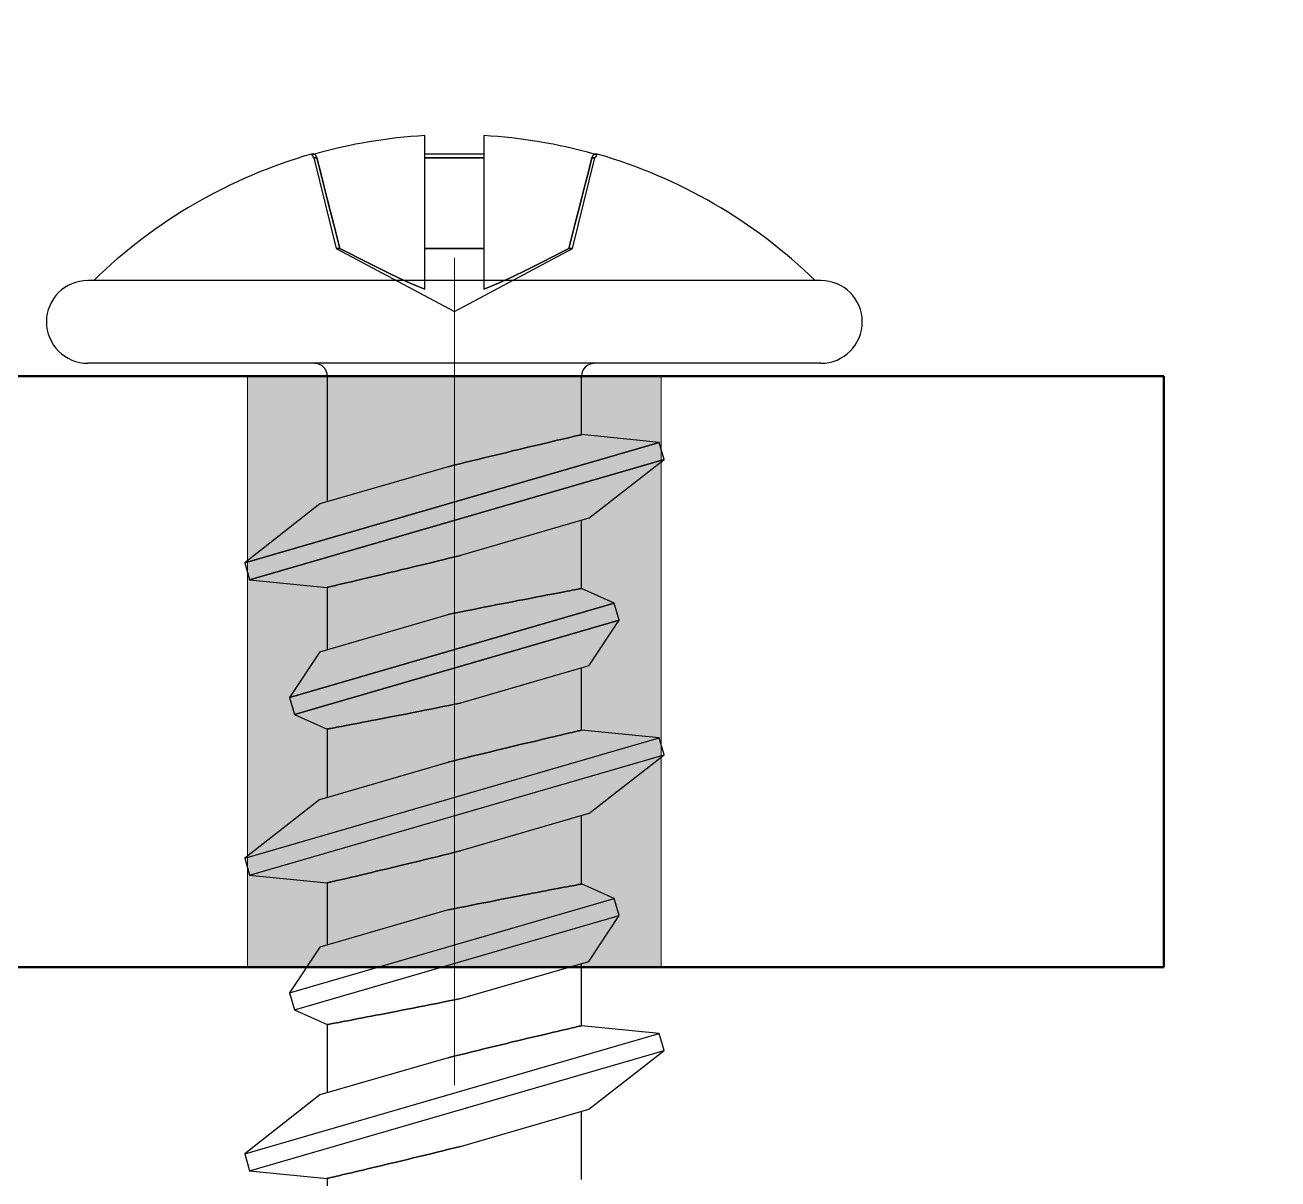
# Model space of a CAD drawing. Header units: millimetres. Extents: x -104 to 89, y -157 to 123.
# Drawn here: x 44.47 to 55.07, y 68.31 to 78.08 of the extents above; entities that cross this region are included whole.
import ezdxf

# ---------------------------------------------------------------- set-up
doc = ezdxf.new("R2010")
doc.units = ezdxf.units.MM
doc.header["$MEASUREMENT"] = 0
doc.linetypes.add('ACAD_ISO02W100', pattern=[15, 12, -3])
for name, color, linetype, lineweight, true_color in [('Board', 18, 'Continuous', 50, 0x000000), ('Board ... BD Dimensions', 18, 'Continuous', 13, 0x000000), ('bore', 18, 'Continuous', 13, 0x000000), ('Box Hatch', 9, 'Continuous', 25, 0xc0c0c0), ('Construction', 18, 'ACAD_ISO02W100', 13, 0x000000), ('Frame', 18, 'Continuous', 50, 0x000000)]:
    doc.layers.add(name, color=color, linetype=linetype, lineweight=lineweight, true_color=true_color)
doc.layers.add('MAIN-1', color=7, linetype='Continuous', true_color=0xffffff)
doc.layers.add('MAIN-2', color=7, linetype='Continuous', true_color=0xffffff)

msp = doc.modelspace()

# ---------------------------------------------------------------- hatches: boundary and pattern name
at = {"layer": 'Box Hatch'}
msp.add_hatch(color=256, dxfattribs=at).paths.add_polyline_path([(46.35, 70.107), (49.85, 70.107), (49.85, 73.107), (49.85, 75.107), (46.35, 75.107)], flags=0)

# ---------------------------------------------------------------- linework, layer by layer
at = {"layer": 'Board'}
for p, q in [((46.35, 75.107), (30.85, 75.107)), ((54.1, 75.107), (49.85, 75.107)), ((54.1, 70.107), (54.1, 75.107)), ((46.35, 70.107), (30.85, 70.107)), ((49.85, 70.107), (54.1, 70.107))]:
    msp.add_line(p, q, dxfattribs=at)
at = {"layer": 'Board ... BD Dimensions'}
msp.add_circle((41.765, 68.876), 22.88, dxfattribs=at)
at = {"layer": 'bore'}
for p, q in [((46.35, 70.107), (46.35, 75.107)), ((49.85, 70.107), (49.85, 75.107))]:
    msp.add_line(p, q, dxfattribs=at)
at = {"layer": 'Construction'}
msp.add_line((48.1, 69.107), (48.1, 76.107), dxfattribs=at)
at = {"layer": 'Frame'}
for p, q in [((46.35, 75.107), (49.85, 75.107)), ((46.35, 70.107), (49.85, 70.107))]:
    msp.add_line(p, q, dxfattribs=at)
at = {"layer": 'MAIN-1'}
for p, q in [((47.85, 76.985), (47.85, 77.141)), ((48.35, 77.141), (48.35, 76.985)), ((46.918, 76.985), (46.892, 76.985)), ((48.1, 76.985), (47.85, 76.985)), ((48.35, 76.985), (48.1, 76.985)), ((49.308, 76.985), (49.282, 76.985)), ((48.1, 75.915), (45, 75.915)), ((51.2, 75.915), (48.1, 75.915)), ((48.1, 75.215), (45, 75.215)), ((51.2, 75.215), (48.1, 75.215)), ((47.025, 75.107), (47.025, 74.043)), ((48.1, 75.107), (47.025, 75.107)), ((49.175, 75.107), (48.1, 75.107)), ((49.175, 74.611), (49.175, 75.107)), ((49.097, 74.592), (49.115, 74.597)), ((49.115, 74.597), (49.131, 74.6)), ((49.131, 74.6), (49.144, 74.604)), ((49.144, 74.604), (49.155, 74.606)), ((49.155, 74.606), (49.164, 74.608)), ((49.164, 74.608), (49.17, 74.61)), ((49.17, 74.61), (49.174, 74.61)), ((49.174, 74.61), (49.175, 74.611)), ((49.832, 74.546), (49.175, 74.611)), ((49.832, 74.546), (46.327, 73.528)), ((48.635, 74.483), (48.679, 74.494)), ((48.679, 74.494), (48.721, 74.504)), ((48.721, 74.504), (48.761, 74.513)), ((48.761, 74.513), (48.799, 74.522)), ((48.799, 74.522), (48.836, 74.531)), ((48.836, 74.531), (48.872, 74.54)), ((48.872, 74.54), (48.906, 74.548)), ((48.906, 74.548), (48.939, 74.556)), ((48.939, 74.556), (48.97, 74.563)), ((48.97, 74.563), (49, 74.57)), ((49, 74.57), (49.027, 74.576)), ((49.027, 74.576), (49.053, 74.582)), ((49.053, 74.582), (49.076, 74.588)), ((49.076, 74.588), (49.097, 74.592)), ((49.873, 74.402), (49.832, 74.546)), ((49.873, 74.402), (46.368, 73.384)), ((48.197, 74.377), (48.247, 74.39)), ((48.247, 74.39), (48.298, 74.402)), ((48.298, 74.402), (48.348, 74.414)), ((48.348, 74.414), (48.398, 74.426)), ((48.398, 74.426), (48.448, 74.438)), ((48.448, 74.438), (48.496, 74.45)), ((48.496, 74.45), (48.544, 74.461)), ((48.544, 74.461), (48.59, 74.473)), ((48.59, 74.473), (48.635, 74.483)), ((49.237, 73.905), (49.873, 74.402)), ((48.047, 74.34), (46.963, 74.025)), ((48.047, 74.34), (48.096, 74.352)), ((48.096, 74.352), (48.146, 74.365)), ((48.146, 74.365), (48.197, 74.377)), ((46.963, 74.025), (46.327, 73.528)), ((49.237, 73.905), (48.153, 73.59)), ((49.175, 73.31), (49.175, 73.887)), ((47.953, 73.54), (47.902, 73.528)), ((48.003, 73.553), (47.953, 73.54)), ((48.054, 73.565), (48.003, 73.553)), ((48.104, 73.578), (48.054, 73.565)), ((48.153, 73.59), (48.104, 73.578)), ((46.327, 73.528), (46.368, 73.384)), ((47.521, 73.436), (47.479, 73.426)), ((47.565, 73.447), (47.521, 73.436)), ((47.61, 73.457), (47.565, 73.447)), ((47.656, 73.469), (47.61, 73.457)), ((47.704, 73.48), (47.656, 73.469)), ((47.752, 73.492), (47.704, 73.48)), ((47.802, 73.504), (47.752, 73.492)), ((47.852, 73.516), (47.802, 73.504)), ((47.902, 73.528), (47.852, 73.516)), ((46.368, 73.384), (47.025, 73.319)), ((47.045, 73.324), (47.036, 73.322)), ((47.056, 73.326), (47.045, 73.324)), ((47.069, 73.33), (47.056, 73.326)), ((47.085, 73.333), (47.069, 73.33)), ((47.103, 73.338), (47.085, 73.333)), ((47.124, 73.342), (47.103, 73.338)), ((47.147, 73.348), (47.124, 73.342)), ((47.173, 73.354), (47.147, 73.348)), ((47.2, 73.36), (47.173, 73.354)), ((47.23, 73.367), (47.2, 73.36)), ((47.261, 73.374), (47.23, 73.367)), ((47.294, 73.382), (47.261, 73.374)), ((47.328, 73.39), (47.294, 73.382)), ((47.364, 73.399), (47.328, 73.39)), ((47.401, 73.408), (47.364, 73.399)), ((47.439, 73.417), (47.401, 73.408)), ((47.479, 73.426), (47.439, 73.417)), ((47.026, 73.32), (47.025, 73.319)), ((47.025, 73.319), (47.025, 72.793)), ((47.03, 73.32), (47.026, 73.32)), ((47.036, 73.322), (47.03, 73.32)), ((48.68, 73.215), (48.723, 73.223)), ((48.723, 73.223), (48.763, 73.231)), ((48.763, 73.231), (48.801, 73.238)), ((48.801, 73.238), (48.838, 73.245)), ((48.838, 73.245), (48.873, 73.252)), ((48.873, 73.252), (48.908, 73.259)), ((48.908, 73.259), (48.94, 73.265)), ((48.94, 73.265), (48.972, 73.271)), ((48.972, 73.271), (49.001, 73.277)), ((49.001, 73.277), (49.028, 73.282)), ((49.028, 73.282), (49.054, 73.287)), ((49.054, 73.287), (49.077, 73.291)), ((49.077, 73.291), (49.097, 73.295)), ((49.097, 73.295), (49.115, 73.298)), ((49.115, 73.298), (49.131, 73.301)), ((49.131, 73.301), (49.145, 73.304)), ((49.145, 73.304), (49.156, 73.306)), ((49.156, 73.306), (49.164, 73.308)), ((49.164, 73.308), (49.17, 73.309)), ((49.17, 73.309), (49.174, 73.309)), ((49.174, 73.309), (49.175, 73.31)), ((49.452, 73.186), (49.175, 73.31)), ((49.452, 73.186), (46.706, 72.388)), ((48.147, 73.11), (48.197, 73.12)), ((48.197, 73.12), (48.248, 73.13)), ((48.248, 73.13), (48.299, 73.141)), ((48.299, 73.141), (48.35, 73.151)), ((48.35, 73.151), (48.4, 73.16)), ((48.4, 73.16), (48.449, 73.17)), ((48.449, 73.17), (48.498, 73.18)), ((48.498, 73.18), (48.545, 73.189)), ((48.545, 73.189), (48.592, 73.198)), ((48.592, 73.198), (48.637, 73.207)), ((48.637, 73.207), (48.68, 73.215)), ((49.494, 73.042), (49.452, 73.186)), ((49.494, 73.042), (46.748, 72.244)), ((46.963, 72.775), (48.047, 73.09)), ((48.047, 73.09), (48.096, 73.1)), ((48.096, 73.1), (48.147, 73.11)), ((49.237, 72.655), (49.494, 73.042)), ((46.963, 72.775), (46.706, 72.388)), ((49.237, 72.655), (48.153, 72.34)), ((49.175, 72.111), (49.175, 72.637)), ((46.706, 72.388), (46.748, 72.244)), ((47.8, 72.27), (47.751, 72.26)), ((47.85, 72.279), (47.8, 72.27)), ((47.901, 72.289), (47.85, 72.279)), ((47.952, 72.3), (47.901, 72.289)), ((48.003, 72.31), (47.952, 72.3)), ((48.053, 72.32), (48.003, 72.31)), ((48.104, 72.33), (48.053, 72.32)), ((48.153, 72.34), (48.104, 72.33)), ((46.748, 72.244), (47.025, 72.12)), ((47.228, 72.159), (47.199, 72.153)), ((47.26, 72.165), (47.228, 72.159)), ((47.292, 72.171), (47.26, 72.165)), ((47.327, 72.178), (47.292, 72.171)), ((47.362, 72.185), (47.327, 72.178)), ((47.399, 72.192), (47.362, 72.185)), ((47.437, 72.199), (47.399, 72.192)), ((47.477, 72.207), (47.437, 72.199)), ((47.52, 72.215), (47.477, 72.207)), ((47.563, 72.223), (47.52, 72.215)), ((47.608, 72.232), (47.563, 72.223)), ((47.655, 72.241), (47.608, 72.232)), ((47.702, 72.25), (47.655, 72.241)), ((47.751, 72.26), (47.702, 72.25)), ((47.026, 72.121), (47.025, 72.12)), ((47.025, 72.12), (47.025, 71.543)), ((47.03, 72.121), (47.026, 72.121)), ((47.036, 72.122), (47.03, 72.121)), ((47.044, 72.124), (47.036, 72.122)), ((47.055, 72.126), (47.044, 72.124)), ((47.069, 72.129), (47.055, 72.126)), ((47.085, 72.132), (47.069, 72.129)), ((47.103, 72.135), (47.085, 72.132)), ((47.123, 72.139), (47.103, 72.135)), ((47.146, 72.143), (47.123, 72.139)), ((47.172, 72.148), (47.146, 72.143)), ((47.199, 72.153), (47.172, 72.148)), ((48.906, 72.048), (48.939, 72.056)), ((48.939, 72.056), (48.97, 72.063)), ((48.97, 72.063), (49, 72.07)), ((49, 72.07), (49.027, 72.076)), ((49.027, 72.076), (49.053, 72.082)), ((49.053, 72.082), (49.076, 72.088)), ((49.076, 72.088), (49.097, 72.092)), ((49.097, 72.092), (49.115, 72.097)), ((49.115, 72.097), (49.131, 72.1)), ((49.131, 72.1), (49.144, 72.104)), ((49.144, 72.104), (49.155, 72.106)), ((49.155, 72.106), (49.164, 72.108)), ((49.164, 72.108), (49.17, 72.11)), ((49.17, 72.11), (49.174, 72.11)), ((49.174, 72.11), (49.175, 72.111)), ((49.832, 72.046), (49.175, 72.111)), ((46.327, 71.028), (49.832, 72.046)), ((48.448, 71.938), (48.496, 71.95)), ((48.496, 71.95), (48.544, 71.961)), ((48.544, 71.961), (48.59, 71.973)), ((48.59, 71.973), (48.635, 71.983)), ((48.635, 71.983), (48.679, 71.994)), ((48.679, 71.994), (48.721, 72.004)), ((48.721, 72.004), (48.761, 72.013)), ((48.761, 72.013), (48.799, 72.022)), ((48.799, 72.022), (48.836, 72.031)), ((48.836, 72.031), (48.872, 72.04)), ((48.872, 72.04), (48.906, 72.048)), ((49.873, 71.902), (49.832, 72.046)), ((46.368, 70.884), (49.873, 71.902)), ((48.047, 71.84), (48.096, 71.852)), ((48.096, 71.852), (48.146, 71.865)), ((48.146, 71.865), (48.197, 71.877)), ((48.197, 71.877), (48.247, 71.89)), ((48.247, 71.89), (48.298, 71.902)), ((48.298, 71.902), (48.348, 71.914)), ((48.348, 71.914), (48.398, 71.926)), ((48.398, 71.926), (48.448, 71.938)), ((49.237, 71.405), (49.873, 71.902)), ((46.963, 71.525), (48.047, 71.84)), ((46.963, 71.525), (46.327, 71.028)), ((49.237, 71.405), (48.153, 71.09)), ((49.175, 70.81), (49.175, 71.387)), ((46.327, 71.028), (46.368, 70.884)), ((47.802, 71.004), (47.752, 70.992)), ((47.852, 71.016), (47.802, 71.004)), ((47.902, 71.028), (47.852, 71.016)), ((47.953, 71.04), (47.902, 71.028)), ((48.003, 71.053), (47.953, 71.04)), ((48.054, 71.065), (48.003, 71.053)), ((48.104, 71.078), (48.054, 71.065)), ((48.153, 71.09), (48.104, 71.078)), ((47.328, 70.89), (47.294, 70.882)), ((47.364, 70.899), (47.328, 70.89)), ((47.401, 70.908), (47.364, 70.899)), ((47.439, 70.917), (47.401, 70.908)), ((47.479, 70.926), (47.439, 70.917)), ((47.521, 70.936), (47.479, 70.926)), ((47.565, 70.947), (47.521, 70.936)), ((47.61, 70.957), (47.565, 70.947)), ((47.656, 70.969), (47.61, 70.957)), ((47.704, 70.98), (47.656, 70.969)), ((47.752, 70.992), (47.704, 70.98)), ((46.368, 70.884), (47.025, 70.819)), ((47.026, 70.82), (47.025, 70.819)), ((47.025, 70.819), (47.025, 70.293)), ((47.03, 70.82), (47.026, 70.82)), ((47.036, 70.822), (47.03, 70.82)), ((47.045, 70.824), (47.036, 70.822)), ((47.056, 70.826), (47.045, 70.824)), ((47.069, 70.83), (47.056, 70.826)), ((47.085, 70.833), (47.069, 70.83)), ((47.103, 70.838), (47.085, 70.833)), ((47.124, 70.842), (47.103, 70.838)), ((47.147, 70.848), (47.124, 70.842)), ((47.173, 70.854), (47.147, 70.848)), ((47.2, 70.86), (47.173, 70.854)), ((47.23, 70.867), (47.2, 70.86)), ((47.261, 70.874), (47.23, 70.867)), ((47.294, 70.882), (47.261, 70.874)), ((49.001, 70.777), (49.028, 70.782)), ((49.028, 70.782), (49.054, 70.787)), ((49.054, 70.787), (49.077, 70.791)), ((49.077, 70.791), (49.097, 70.795)), ((49.097, 70.795), (49.115, 70.798)), ((49.115, 70.798), (49.131, 70.801)), ((49.131, 70.801), (49.145, 70.804)), ((49.145, 70.804), (49.156, 70.806)), ((49.156, 70.806), (49.164, 70.808)), ((49.164, 70.808), (49.17, 70.809)), ((49.17, 70.809), (49.174, 70.809)), ((49.174, 70.809), (49.175, 70.81)), ((49.452, 70.686), (49.175, 70.81)), ((46.706, 69.888), (49.452, 70.686)), ((48.449, 70.67), (48.498, 70.68)), ((48.498, 70.68), (48.545, 70.689)), ((48.545, 70.689), (48.592, 70.698)), ((48.592, 70.698), (48.637, 70.707)), ((48.637, 70.707), (48.68, 70.715)), ((48.68, 70.715), (48.723, 70.723)), ((48.723, 70.723), (48.763, 70.731)), ((48.763, 70.731), (48.801, 70.738)), ((48.801, 70.738), (48.838, 70.745)), ((48.838, 70.745), (48.873, 70.752)), ((48.873, 70.752), (48.908, 70.759)), ((48.908, 70.759), (48.94, 70.765)), ((48.94, 70.765), (48.972, 70.771)), ((48.972, 70.771), (49.001, 70.777)), ((49.494, 70.542), (49.452, 70.686)), ((48.047, 70.59), (46.963, 70.275)), ((48.047, 70.59), (48.096, 70.6)), ((48.096, 70.6), (48.147, 70.61)), ((48.147, 70.61), (48.197, 70.62)), ((48.197, 70.62), (48.248, 70.63)), ((48.248, 70.63), (48.299, 70.641)), ((48.299, 70.641), (48.35, 70.651)), ((48.35, 70.651), (48.4, 70.66)), ((48.4, 70.66), (48.449, 70.67)), ((46.748, 69.744), (49.494, 70.542)), ((49.237, 70.155), (49.494, 70.542)), ((46.963, 70.275), (46.706, 69.888)), ((48.153, 69.84), (49.237, 70.155)), ((49.175, 69.611), (49.175, 70.137)), ((46.706, 69.888), (46.748, 69.744)), ((48.104, 69.83), (48.053, 69.82)), ((48.153, 69.84), (48.104, 69.83)), ((46.748, 69.744), (47.025, 69.62)), ((47.563, 69.723), (47.52, 69.715)), ((47.608, 69.732), (47.563, 69.723)), ((47.655, 69.741), (47.608, 69.732)), ((47.702, 69.75), (47.655, 69.741)), ((47.751, 69.76), (47.702, 69.75)), ((47.8, 69.77), (47.751, 69.76)), ((47.85, 69.779), (47.8, 69.77)), ((47.901, 69.789), (47.85, 69.779)), ((47.952, 69.8), (47.901, 69.789)), ((48.003, 69.81), (47.952, 69.8)), ((48.053, 69.82), (48.003, 69.81)), ((47.026, 69.621), (47.025, 69.62)), ((47.025, 69.62), (47.025, 69.043)), ((47.03, 69.621), (47.026, 69.621)), ((47.036, 69.622), (47.03, 69.621)), ((47.044, 69.624), (47.036, 69.622)), ((47.055, 69.626), (47.044, 69.624)), ((47.069, 69.629), (47.055, 69.626)), ((47.085, 69.632), (47.069, 69.629)), ((47.103, 69.635), (47.085, 69.632)), ((47.123, 69.639), (47.103, 69.635)), ((47.146, 69.643), (47.123, 69.639)), ((47.172, 69.648), (47.146, 69.643)), ((47.199, 69.653), (47.172, 69.648)), ((47.228, 69.659), (47.199, 69.653)), ((47.26, 69.665), (47.228, 69.659)), ((47.292, 69.671), (47.26, 69.665)), ((47.327, 69.678), (47.292, 69.671)), ((47.362, 69.685), (47.327, 69.678)), ((47.399, 69.692), (47.362, 69.685)), ((47.437, 69.699), (47.399, 69.692)), ((47.477, 69.707), (47.437, 69.699)), ((47.52, 69.715), (47.477, 69.707)), ((46.327, 68.528), (49.832, 69.546)), ((48.721, 69.504), (48.761, 69.513)), ((48.761, 69.513), (48.799, 69.522)), ((48.799, 69.522), (48.836, 69.531)), ((48.836, 69.531), (48.872, 69.54)), ((48.872, 69.54), (48.906, 69.548)), ((48.906, 69.548), (48.939, 69.556)), ((48.939, 69.556), (48.97, 69.563)), ((48.97, 69.563), (49, 69.57)), ((49, 69.57), (49.027, 69.576)), ((49.027, 69.576), (49.053, 69.582)), ((49.053, 69.582), (49.076, 69.588)), ((49.076, 69.588), (49.097, 69.592)), ((49.097, 69.592), (49.115, 69.597)), ((49.115, 69.597), (49.131, 69.6)), ((49.131, 69.6), (49.144, 69.604)), ((49.144, 69.604), (49.155, 69.606)), ((49.155, 69.606), (49.164, 69.608)), ((49.164, 69.608), (49.17, 69.61)), ((49.17, 69.61), (49.174, 69.61)), ((49.174, 69.61), (49.175, 69.611)), ((49.832, 69.546), (49.175, 69.611)), ((49.873, 69.402), (49.832, 69.546)), ((48.298, 69.402), (48.348, 69.414)), ((48.348, 69.414), (48.398, 69.426)), ((48.398, 69.426), (48.448, 69.438)), ((48.448, 69.438), (48.496, 69.45)), ((48.496, 69.45), (48.544, 69.461)), ((48.544, 69.461), (48.59, 69.473)), ((48.59, 69.473), (48.635, 69.483)), ((48.635, 69.483), (48.679, 69.494)), ((48.679, 69.494), (48.721, 69.504)), ((46.368, 68.384), (49.873, 69.402)), ((48.047, 69.34), (46.963, 69.025)), ((48.047, 69.34), (48.096, 69.352)), ((48.096, 69.352), (48.146, 69.365)), ((48.146, 69.365), (48.197, 69.377)), ((48.197, 69.377), (48.247, 69.39)), ((48.247, 69.39), (48.298, 69.402)), ((49.237, 68.905), (49.873, 69.402)), ((46.963, 69.025), (46.327, 68.528)), ((48.153, 68.59), (49.237, 68.905)), ((49.175, 68.31), (49.175, 68.887)), ((48.054, 68.565), (48.003, 68.553)), ((48.104, 68.578), (48.054, 68.565)), ((48.153, 68.59), (48.104, 68.578)), ((46.327, 68.528), (46.368, 68.384)), ((47.61, 68.457), (47.565, 68.447)), ((47.656, 68.469), (47.61, 68.457)), ((47.704, 68.48), (47.656, 68.469)), ((47.752, 68.492), (47.704, 68.48)), ((47.802, 68.504), (47.752, 68.492)), ((47.852, 68.516), (47.802, 68.504)), ((47.902, 68.528), (47.852, 68.516)), ((47.953, 68.54), (47.902, 68.528)), ((48.003, 68.553), (47.953, 68.54)), ((46.368, 68.384), (47.025, 68.319)), ((47.147, 68.348), (47.124, 68.342)), ((47.173, 68.354), (47.147, 68.348)), ((47.2, 68.36), (47.173, 68.354)), ((47.23, 68.367), (47.2, 68.36)), ((47.261, 68.374), (47.23, 68.367)), ((47.294, 68.382), (47.261, 68.374)), ((47.328, 68.39), (47.294, 68.382)), ((47.364, 68.399), (47.328, 68.39)), ((47.401, 68.408), (47.364, 68.399)), ((47.439, 68.417), (47.401, 68.408)), ((47.479, 68.426), (47.439, 68.417)), ((47.521, 68.436), (47.479, 68.426)), ((47.565, 68.447), (47.521, 68.436)), ((47.026, 68.32), (47.025, 68.319)), ((47.025, 68.319), (47.025, 67.793)), ((47.03, 68.32), (47.026, 68.32)), ((47.036, 68.322), (47.03, 68.32)), ((47.045, 68.324), (47.036, 68.322)), ((47.056, 68.326), (47.045, 68.324)), ((47.069, 68.33), (47.056, 68.326)), ((47.085, 68.333), (47.069, 68.33)), ((47.103, 68.338), (47.085, 68.333)), ((47.124, 68.342), (47.103, 68.338))]:
    msp.add_line(p, q, dxfattribs=at)
for centre, radius, start, end in [((48.1, 72.784), 4.364, 93.2842, 105.7151), ((48.1, 72.784), 4.364, 74.2849, 86.7158), ((48.1, 72.784), 4.371, 106.045, 134.2491), ((48.1, 72.784), 4.371, 45.7509, 73.955), ((45, 75.565), 0.35, 90, 270), ((51.2, 75.565), 0.35, 270, 90), ((46.918, 75.107), 0.107, 360, 90), ((49.283, 75.107), 0.107, 90, 180)]:
    msp.add_arc(centre, radius, start, end, dxfattribs=at)
at = {"layer": 'MAIN-2'}
for p, q in [((46.892, 76.985), (46.918, 76.985)), ((46.911, 76.953), (47.1, 76.185)), ((46.911, 76.953), (46.937, 76.953)), ((46.937, 76.953), (46.911, 76.953)), ((46.918, 76.985), (46.921, 76.98)), ((46.921, 76.98), (46.918, 76.985)), ((46.921, 76.98), (46.925, 76.974)), ((46.925, 76.974), (46.921, 76.98)), ((46.925, 76.974), (46.928, 76.969)), ((46.928, 76.969), (46.925, 76.974)), ((46.928, 76.969), (46.931, 76.964)), ((46.931, 76.964), (46.928, 76.969)), ((46.931, 76.964), (46.934, 76.959)), ((46.934, 76.959), (46.931, 76.964)), ((46.934, 76.959), (46.937, 76.953)), ((46.937, 76.953), (46.934, 76.959)), ((46.937, 76.953), (46.967, 76.835)), ((46.967, 76.835), (46.937, 76.953)), ((47.85, 76.98), (47.85, 76.985)), ((47.85, 76.974), (47.85, 76.98)), ((47.85, 76.969), (47.85, 76.974)), ((47.85, 76.964), (47.85, 76.969)), ((47.85, 76.959), (47.85, 76.964)), ((47.85, 76.953), (47.85, 76.959)), ((48.1, 76.953), (47.85, 76.953)), ((47.85, 76.835), (47.85, 76.953)), ((47.85, 76.953), (48.1, 76.953)), ((48.1, 76.953), (48.35, 76.953)), ((48.35, 76.953), (48.1, 76.953)), ((48.35, 76.985), (48.35, 76.98)), ((48.35, 76.98), (48.35, 76.974)), ((48.35, 76.974), (48.35, 76.969)), ((48.35, 76.969), (48.35, 76.964)), ((48.35, 76.964), (48.35, 76.959)), ((48.35, 76.959), (48.35, 76.953)), ((48.35, 76.953), (48.35, 76.835)), ((49.1, 76.185), (49.289, 76.953)), ((49.233, 76.835), (49.263, 76.953)), ((49.263, 76.953), (49.233, 76.835)), ((49.263, 76.953), (49.266, 76.959)), ((49.266, 76.959), (49.263, 76.953)), ((49.263, 76.953), (49.289, 76.953)), ((49.289, 76.953), (49.263, 76.953)), ((49.266, 76.959), (49.269, 76.964)), ((49.269, 76.964), (49.266, 76.959)), ((49.269, 76.964), (49.272, 76.969)), ((49.272, 76.969), (49.269, 76.964)), ((49.272, 76.969), (49.275, 76.974)), ((49.275, 76.974), (49.272, 76.969)), ((49.275, 76.974), (49.279, 76.98)), ((49.279, 76.98), (49.275, 76.974)), ((49.279, 76.98), (49.282, 76.985)), ((49.282, 76.985), (49.279, 76.98)), ((49.282, 76.985), (49.308, 76.985)), ((46.967, 76.835), (46.996, 76.719)), ((46.996, 76.719), (46.967, 76.835)), ((47.85, 76.719), (47.85, 76.835)), ((48.35, 76.835), (48.35, 76.719)), ((49.204, 76.719), (49.233, 76.835)), ((49.233, 76.835), (49.204, 76.719)), ((46.996, 76.719), (47.025, 76.607)), ((47.025, 76.607), (46.996, 76.719)), ((47.85, 76.607), (47.85, 76.719)), ((48.35, 76.719), (48.35, 76.607)), ((49.175, 76.607), (49.204, 76.719)), ((49.204, 76.719), (49.175, 76.607)), ((47.025, 76.607), (47.052, 76.497)), ((47.052, 76.497), (47.025, 76.607)), ((47.85, 76.497), (47.85, 76.607)), ((48.35, 76.607), (48.35, 76.497)), ((49.148, 76.497), (49.175, 76.607)), ((49.175, 76.607), (49.148, 76.497)), ((47.052, 76.497), (47.08, 76.39)), ((47.08, 76.39), (47.052, 76.497)), ((47.85, 76.39), (47.85, 76.497)), ((48.35, 76.497), (48.35, 76.39)), ((49.12, 76.39), (49.148, 76.497)), ((49.148, 76.497), (49.12, 76.39)), ((47.08, 76.39), (47.106, 76.286)), ((47.106, 76.286), (47.08, 76.39)), ((47.85, 76.286), (47.85, 76.39)), ((48.35, 76.39), (48.35, 76.286)), ((49.094, 76.286), (49.12, 76.39)), ((49.12, 76.39), (49.094, 76.286)), ((47.132, 76.185), (47.1, 76.185)), ((47.1, 76.185), (48.1, 75.653)), ((47.1, 76.185), (47.132, 76.185)), ((47.106, 76.286), (47.132, 76.185)), ((47.132, 76.185), (47.106, 76.286)), ((47.37, 76.064), (47.132, 76.185)), ((47.132, 76.185), (47.37, 76.064)), ((47.85, 76.185), (47.85, 76.286)), ((48.35, 76.185), (47.85, 76.185)), ((47.85, 76.064), (47.85, 76.185)), ((47.85, 76.185), (48.35, 76.185)), ((48.1, 75.653), (49.1, 76.185)), ((48.35, 76.286), (48.35, 76.185)), ((48.35, 76.185), (48.35, 76.064)), ((49.068, 76.185), (48.83, 76.064)), ((48.83, 76.064), (49.068, 76.185)), ((49.068, 76.185), (49.094, 76.286)), ((49.094, 76.286), (49.068, 76.185)), ((49.1, 76.185), (49.068, 76.185)), ((49.068, 76.185), (49.1, 76.185)), ((47.528, 75.985), (47.37, 76.064)), ((47.37, 76.064), (47.528, 75.985)), ((47.64, 75.931), (47.528, 75.985)), ((47.528, 75.985), (47.64, 75.931)), ((47.85, 75.985), (47.85, 76.064)), ((47.85, 75.931), (47.85, 75.985)), ((48.35, 76.064), (48.35, 75.985)), ((48.35, 75.985), (48.35, 75.931)), ((48.672, 75.985), (48.56, 75.931)), ((48.56, 75.931), (48.672, 75.985)), ((48.83, 76.064), (48.672, 75.985)), ((48.672, 75.985), (48.83, 76.064)), ((47.726, 75.892), (47.64, 75.931)), ((47.64, 75.931), (47.726, 75.892)), ((47.794, 75.863), (47.726, 75.892)), ((47.726, 75.892), (47.794, 75.863)), ((47.85, 75.892), (47.85, 75.931)), ((47.85, 75.863), (47.85, 75.892)), ((48.35, 75.931), (48.35, 75.892)), ((48.35, 75.892), (48.35, 75.863)), ((48.474, 75.892), (48.406, 75.863)), ((48.406, 75.863), (48.474, 75.892)), ((48.56, 75.931), (48.474, 75.892)), ((48.474, 75.892), (48.56, 75.931)), ((47.85, 75.841), (47.794, 75.863)), ((47.794, 75.863), (47.85, 75.841)), ((47.85, 75.841), (47.85, 75.863)), ((48.406, 75.863), (48.35, 75.841)), ((48.35, 75.841), (48.406, 75.863)), ((48.35, 75.863), (48.35, 75.841)), ((47.025, 75.107), (48.1, 75.107)), ((48.1, 75.107), (49.175, 75.107)), ((49.115, 74.597), (49.097, 74.592)), ((49.131, 74.6), (49.115, 74.597)), ((49.144, 74.604), (49.131, 74.6)), ((49.155, 74.606), (49.144, 74.604)), ((49.164, 74.608), (49.155, 74.606)), ((49.17, 74.61), (49.164, 74.608)), ((49.174, 74.61), (49.17, 74.61)), ((49.175, 74.611), (49.174, 74.61)), ((46.327, 73.528), (49.832, 74.546)), ((48.679, 74.494), (48.635, 74.483)), ((48.721, 74.504), (48.679, 74.494)), ((48.761, 74.513), (48.721, 74.504)), ((48.799, 74.522), (48.761, 74.513)), ((48.836, 74.531), (48.799, 74.522)), ((48.872, 74.54), (48.836, 74.531)), ((48.906, 74.548), (48.872, 74.54)), ((48.939, 74.556), (48.906, 74.548)), ((48.97, 74.563), (48.939, 74.556)), ((49, 74.57), (48.97, 74.563)), ((49.027, 74.576), (49, 74.57)), ((49.053, 74.582), (49.027, 74.576)), ((49.076, 74.588), (49.053, 74.582)), ((49.097, 74.592), (49.076, 74.588)), ((46.368, 73.384), (49.873, 74.402)), ((48.247, 74.39), (48.197, 74.377)), ((48.298, 74.402), (48.247, 74.39)), ((48.348, 74.414), (48.298, 74.402)), ((48.398, 74.426), (48.348, 74.414)), ((48.448, 74.438), (48.398, 74.426)), ((48.496, 74.45), (48.448, 74.438)), ((48.544, 74.461), (48.496, 74.45)), ((48.59, 74.473), (48.544, 74.461)), ((48.635, 74.483), (48.59, 74.473)), ((48.096, 74.352), (48.047, 74.34)), ((48.146, 74.365), (48.096, 74.352)), ((48.197, 74.377), (48.146, 74.365)), ((47.902, 73.528), (47.953, 73.54)), ((47.953, 73.54), (48.003, 73.553)), ((48.003, 73.553), (48.054, 73.565)), ((48.054, 73.565), (48.104, 73.578)), ((48.104, 73.578), (48.153, 73.59)), ((47.479, 73.426), (47.521, 73.436)), ((47.521, 73.436), (47.565, 73.447)), ((47.565, 73.447), (47.61, 73.457)), ((47.61, 73.457), (47.656, 73.469)), ((47.656, 73.469), (47.704, 73.48)), ((47.704, 73.48), (47.752, 73.492)), ((47.752, 73.492), (47.802, 73.504)), ((47.802, 73.504), (47.852, 73.516)), ((47.852, 73.516), (47.902, 73.528)), ((47.036, 73.322), (47.045, 73.324)), ((47.045, 73.324), (47.056, 73.326)), ((47.056, 73.326), (47.069, 73.33)), ((47.069, 73.33), (47.085, 73.333)), ((47.085, 73.333), (47.103, 73.338)), ((47.103, 73.338), (47.124, 73.342)), ((47.124, 73.342), (47.147, 73.348)), ((47.147, 73.348), (47.173, 73.354)), ((47.173, 73.354), (47.2, 73.36)), ((47.2, 73.36), (47.23, 73.367)), ((47.23, 73.367), (47.261, 73.374)), ((47.261, 73.374), (47.294, 73.382)), ((47.294, 73.382), (47.328, 73.39)), ((47.328, 73.39), (47.364, 73.399)), ((47.364, 73.399), (47.401, 73.408)), ((47.401, 73.408), (47.439, 73.417)), ((47.439, 73.417), (47.479, 73.426)), ((47.025, 73.319), (47.026, 73.32)), ((47.026, 73.32), (47.03, 73.32)), ((47.03, 73.32), (47.036, 73.322)), ((48.723, 73.223), (48.68, 73.215)), ((48.763, 73.231), (48.723, 73.223)), ((48.801, 73.238), (48.763, 73.231)), ((48.838, 73.245), (48.801, 73.238)), ((48.873, 73.252), (48.838, 73.245)), ((48.908, 73.259), (48.873, 73.252)), ((48.94, 73.265), (48.908, 73.259)), ((48.972, 73.271), (48.94, 73.265)), ((49.001, 73.277), (48.972, 73.271)), ((49.028, 73.282), (49.001, 73.277)), ((49.054, 73.287), (49.028, 73.282)), ((49.077, 73.291), (49.054, 73.287)), ((49.097, 73.295), (49.077, 73.291)), ((49.115, 73.298), (49.097, 73.295)), ((49.131, 73.301), (49.115, 73.298)), ((49.145, 73.304), (49.131, 73.301)), ((49.156, 73.306), (49.145, 73.304)), ((49.164, 73.308), (49.156, 73.306)), ((49.17, 73.309), (49.164, 73.308)), ((49.174, 73.309), (49.17, 73.309)), ((49.175, 73.31), (49.174, 73.309)), ((46.706, 72.388), (49.452, 73.186)), ((48.197, 73.12), (48.147, 73.11)), ((48.248, 73.13), (48.197, 73.12)), ((48.299, 73.141), (48.248, 73.13)), ((48.35, 73.151), (48.299, 73.141)), ((48.4, 73.16), (48.35, 73.151)), ((48.449, 73.17), (48.4, 73.16)), ((48.498, 73.18), (48.449, 73.17)), ((48.545, 73.189), (48.498, 73.18)), ((48.592, 73.198), (48.545, 73.189)), ((48.637, 73.207), (48.592, 73.198)), ((48.68, 73.215), (48.637, 73.207)), ((46.748, 72.244), (49.494, 73.042)), ((48.096, 73.1), (48.047, 73.09)), ((48.147, 73.11), (48.096, 73.1)), ((47.751, 72.26), (47.8, 72.27)), ((47.8, 72.27), (47.85, 72.279)), ((47.85, 72.279), (47.901, 72.289)), ((47.901, 72.289), (47.952, 72.3)), ((47.952, 72.3), (48.003, 72.31)), ((48.003, 72.31), (48.053, 72.32)), ((48.053, 72.32), (48.104, 72.33)), ((48.104, 72.33), (48.153, 72.34)), ((47.199, 72.153), (47.228, 72.159)), ((47.228, 72.159), (47.26, 72.165)), ((47.26, 72.165), (47.292, 72.171)), ((47.292, 72.171), (47.327, 72.178)), ((47.327, 72.178), (47.362, 72.185)), ((47.362, 72.185), (47.399, 72.192)), ((47.399, 72.192), (47.437, 72.199)), ((47.437, 72.199), (47.477, 72.207)), ((47.477, 72.207), (47.52, 72.215)), ((47.52, 72.215), (47.563, 72.223)), ((47.563, 72.223), (47.608, 72.232)), ((47.608, 72.232), (47.655, 72.241)), ((47.655, 72.241), (47.702, 72.25)), ((47.702, 72.25), (47.751, 72.26)), ((47.025, 72.12), (47.026, 72.121)), ((47.026, 72.121), (47.03, 72.121)), ((47.03, 72.121), (47.036, 72.122)), ((47.036, 72.122), (47.044, 72.124)), ((47.044, 72.124), (47.055, 72.126)), ((47.055, 72.126), (47.069, 72.129)), ((47.069, 72.129), (47.085, 72.132)), ((47.085, 72.132), (47.103, 72.135)), ((47.103, 72.135), (47.123, 72.139)), ((47.123, 72.139), (47.146, 72.143)), ((47.146, 72.143), (47.172, 72.148)), ((47.172, 72.148), (47.199, 72.153)), ((48.939, 72.056), (48.906, 72.048)), ((48.97, 72.063), (48.939, 72.056)), ((49, 72.07), (48.97, 72.063)), ((49.027, 72.076), (49, 72.07)), ((49.053, 72.082), (49.027, 72.076)), ((49.076, 72.088), (49.053, 72.082)), ((49.097, 72.092), (49.076, 72.088)), ((49.115, 72.097), (49.097, 72.092)), ((49.131, 72.1), (49.115, 72.097)), ((49.144, 72.104), (49.131, 72.1)), ((49.155, 72.106), (49.144, 72.104)), ((49.164, 72.108), (49.155, 72.106)), ((49.17, 72.11), (49.164, 72.108)), ((49.174, 72.11), (49.17, 72.11)), ((49.175, 72.111), (49.174, 72.11)), ((46.327, 71.028), (49.832, 72.046)), ((48.496, 71.95), (48.448, 71.938)), ((48.544, 71.961), (48.496, 71.95)), ((48.59, 71.973), (48.544, 71.961)), ((48.635, 71.983), (48.59, 71.973)), ((48.679, 71.994), (48.635, 71.983)), ((48.721, 72.004), (48.679, 71.994)), ((48.761, 72.013), (48.721, 72.004)), ((48.799, 72.022), (48.761, 72.013)), ((48.836, 72.031), (48.799, 72.022)), ((48.872, 72.04), (48.836, 72.031)), ((48.906, 72.048), (48.872, 72.04)), ((46.368, 70.884), (49.873, 71.902)), ((48.096, 71.852), (48.047, 71.84)), ((48.146, 71.865), (48.096, 71.852)), ((48.197, 71.877), (48.146, 71.865)), ((48.247, 71.89), (48.197, 71.877)), ((48.298, 71.902), (48.247, 71.89)), ((48.348, 71.914), (48.298, 71.902)), ((48.398, 71.926), (48.348, 71.914)), ((48.448, 71.938), (48.398, 71.926)), ((47.752, 70.992), (47.802, 71.004)), ((47.802, 71.004), (47.852, 71.016)), ((47.852, 71.016), (47.902, 71.028)), ((47.902, 71.028), (47.953, 71.04)), ((47.953, 71.04), (48.003, 71.053)), ((48.003, 71.053), (48.054, 71.065)), ((48.054, 71.065), (48.104, 71.078)), ((48.104, 71.078), (48.153, 71.09)), ((47.294, 70.882), (47.328, 70.89)), ((47.328, 70.89), (47.364, 70.899)), ((47.364, 70.899), (47.401, 70.908)), ((47.401, 70.908), (47.439, 70.917)), ((47.439, 70.917), (47.479, 70.926)), ((47.479, 70.926), (47.521, 70.936)), ((47.521, 70.936), (47.565, 70.947)), ((47.565, 70.947), (47.61, 70.957)), ((47.61, 70.957), (47.656, 70.969)), ((47.656, 70.969), (47.704, 70.98)), ((47.704, 70.98), (47.752, 70.992)), ((47.025, 70.819), (47.026, 70.82)), ((47.026, 70.82), (47.03, 70.82)), ((47.03, 70.82), (47.036, 70.822)), ((47.036, 70.822), (47.045, 70.824)), ((47.045, 70.824), (47.056, 70.826)), ((47.056, 70.826), (47.069, 70.83)), ((47.069, 70.83), (47.085, 70.833)), ((47.085, 70.833), (47.103, 70.838)), ((47.103, 70.838), (47.124, 70.842)), ((47.124, 70.842), (47.147, 70.848)), ((47.147, 70.848), (47.173, 70.854)), ((47.173, 70.854), (47.2, 70.86)), ((47.2, 70.86), (47.23, 70.867)), ((47.23, 70.867), (47.261, 70.874)), ((47.261, 70.874), (47.294, 70.882)), ((49.028, 70.782), (49.001, 70.777)), ((49.054, 70.787), (49.028, 70.782)), ((49.077, 70.791), (49.054, 70.787)), ((49.097, 70.795), (49.077, 70.791)), ((49.115, 70.798), (49.097, 70.795)), ((49.131, 70.801), (49.115, 70.798)), ((49.145, 70.804), (49.131, 70.801)), ((49.156, 70.806), (49.145, 70.804)), ((49.164, 70.808), (49.156, 70.806)), ((49.17, 70.809), (49.164, 70.808)), ((49.174, 70.809), (49.17, 70.809)), ((49.175, 70.81), (49.174, 70.809)), ((46.706, 69.888), (49.452, 70.686)), ((48.498, 70.68), (48.449, 70.67)), ((48.545, 70.689), (48.498, 70.68)), ((48.592, 70.698), (48.545, 70.689)), ((48.637, 70.707), (48.592, 70.698)), ((48.68, 70.715), (48.637, 70.707)), ((48.723, 70.723), (48.68, 70.715)), ((48.763, 70.731), (48.723, 70.723)), ((48.801, 70.738), (48.763, 70.731)), ((48.838, 70.745), (48.801, 70.738)), ((48.873, 70.752), (48.838, 70.745)), ((48.908, 70.759), (48.873, 70.752)), ((48.94, 70.765), (48.908, 70.759)), ((48.972, 70.771), (48.94, 70.765)), ((49.001, 70.777), (48.972, 70.771)), ((48.096, 70.6), (48.047, 70.59)), ((48.147, 70.61), (48.096, 70.6)), ((48.197, 70.62), (48.147, 70.61)), ((48.248, 70.63), (48.197, 70.62)), ((48.299, 70.641), (48.248, 70.63)), ((48.35, 70.651), (48.299, 70.641)), ((48.4, 70.66), (48.35, 70.651)), ((48.449, 70.67), (48.4, 70.66)), ((46.748, 69.744), (49.494, 70.542)), ((48.053, 69.82), (48.104, 69.83)), ((48.104, 69.83), (48.153, 69.84)), ((47.52, 69.715), (47.563, 69.723)), ((47.563, 69.723), (47.608, 69.732)), ((47.608, 69.732), (47.655, 69.741)), ((47.655, 69.741), (47.702, 69.75)), ((47.702, 69.75), (47.751, 69.76)), ((47.751, 69.76), (47.8, 69.77)), ((47.8, 69.77), (47.85, 69.779)), ((47.85, 69.779), (47.901, 69.789)), ((47.901, 69.789), (47.952, 69.8)), ((47.952, 69.8), (48.003, 69.81)), ((48.003, 69.81), (48.053, 69.82)), ((47.025, 69.62), (47.026, 69.621)), ((47.026, 69.621), (47.03, 69.621)), ((47.03, 69.621), (47.036, 69.622)), ((47.036, 69.622), (47.044, 69.624)), ((47.044, 69.624), (47.055, 69.626)), ((47.055, 69.626), (47.069, 69.629)), ((47.069, 69.629), (47.085, 69.632)), ((47.085, 69.632), (47.103, 69.635)), ((47.103, 69.635), (47.123, 69.639)), ((47.123, 69.639), (47.146, 69.643)), ((47.146, 69.643), (47.172, 69.648)), ((47.172, 69.648), (47.199, 69.653)), ((47.199, 69.653), (47.228, 69.659)), ((47.228, 69.659), (47.26, 69.665)), ((47.26, 69.665), (47.292, 69.671)), ((47.292, 69.671), (47.327, 69.678)), ((47.327, 69.678), (47.362, 69.685)), ((47.362, 69.685), (47.399, 69.692)), ((47.399, 69.692), (47.437, 69.699)), ((47.437, 69.699), (47.477, 69.707)), ((47.477, 69.707), (47.52, 69.715)), ((46.327, 68.528), (49.832, 69.546)), ((48.761, 69.513), (48.721, 69.504)), ((48.799, 69.522), (48.761, 69.513)), ((48.836, 69.531), (48.799, 69.522)), ((48.872, 69.54), (48.836, 69.531)), ((48.906, 69.548), (48.872, 69.54)), ((48.939, 69.556), (48.906, 69.548)), ((48.97, 69.563), (48.939, 69.556)), ((49, 69.57), (48.97, 69.563)), ((49.027, 69.576), (49, 69.57)), ((49.053, 69.582), (49.027, 69.576)), ((49.076, 69.588), (49.053, 69.582)), ((49.097, 69.592), (49.076, 69.588)), ((49.115, 69.597), (49.097, 69.592)), ((49.131, 69.6), (49.115, 69.597)), ((49.144, 69.604), (49.131, 69.6)), ((49.155, 69.606), (49.144, 69.604)), ((49.164, 69.608), (49.155, 69.606)), ((49.17, 69.61), (49.164, 69.608)), ((49.174, 69.61), (49.17, 69.61)), ((49.175, 69.611), (49.174, 69.61)), ((48.348, 69.414), (48.298, 69.402)), ((48.398, 69.426), (48.348, 69.414)), ((48.448, 69.438), (48.398, 69.426)), ((48.496, 69.45), (48.448, 69.438)), ((48.544, 69.461), (48.496, 69.45)), ((48.59, 69.473), (48.544, 69.461)), ((48.635, 69.483), (48.59, 69.473)), ((48.679, 69.494), (48.635, 69.483)), ((48.721, 69.504), (48.679, 69.494)), ((46.368, 68.384), (49.873, 69.402)), ((48.096, 69.352), (48.047, 69.34)), ((48.146, 69.365), (48.096, 69.352)), ((48.197, 69.377), (48.146, 69.365)), ((48.247, 69.39), (48.197, 69.377)), ((48.298, 69.402), (48.247, 69.39)), ((48.003, 68.553), (48.054, 68.565)), ((48.054, 68.565), (48.104, 68.578)), ((48.104, 68.578), (48.153, 68.59)), ((47.565, 68.447), (47.61, 68.457)), ((47.61, 68.457), (47.656, 68.469)), ((47.656, 68.469), (47.704, 68.48)), ((47.704, 68.48), (47.752, 68.492)), ((47.752, 68.492), (47.802, 68.504)), ((47.802, 68.504), (47.852, 68.516)), ((47.852, 68.516), (47.902, 68.528)), ((47.902, 68.528), (47.953, 68.54)), ((47.953, 68.54), (48.003, 68.553)), ((47.124, 68.342), (47.147, 68.348)), ((47.147, 68.348), (47.173, 68.354)), ((47.173, 68.354), (47.2, 68.36)), ((47.2, 68.36), (47.23, 68.367)), ((47.23, 68.367), (47.261, 68.374)), ((47.261, 68.374), (47.294, 68.382)), ((47.294, 68.382), (47.328, 68.39)), ((47.328, 68.39), (47.364, 68.399)), ((47.364, 68.399), (47.401, 68.408)), ((47.401, 68.408), (47.439, 68.417)), ((47.439, 68.417), (47.479, 68.426)), ((47.479, 68.426), (47.521, 68.436)), ((47.521, 68.436), (47.565, 68.447)), ((47.025, 68.319), (47.026, 68.32)), ((47.026, 68.32), (47.03, 68.32)), ((47.03, 68.32), (47.036, 68.322)), ((47.036, 68.322), (47.045, 68.324)), ((47.045, 68.324), (47.056, 68.326)), ((47.056, 68.326), (47.069, 68.33)), ((47.069, 68.33), (47.085, 68.333)), ((47.085, 68.333), (47.103, 68.338)), ((47.103, 68.338), (47.124, 68.342))]:
    msp.add_line(p, q, dxfattribs=at)
for centre, start, end in [((46.575, 76.775), 28, 33.4982), ((49.625, 76.775), 146.5018, 152)]:
    msp.add_arc(centre, 0.38, start, end, dxfattribs=at)

doc.saveas('drawing.dxf')
